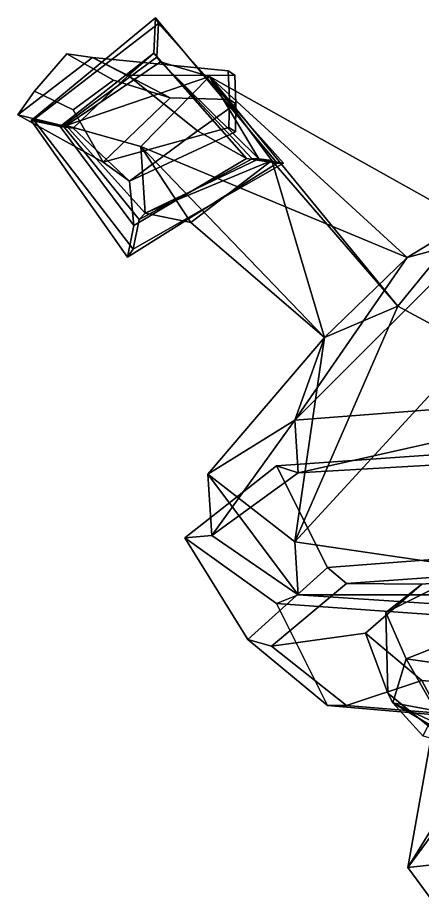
# Model space of a CAD drawing. Extents: x -248 to 216, y -153 to 248.
# Drawn here: x -248.2 to -92.4, y -150.7 to 190.4 of the extents above; entities that cross this region are included whole.
import ezdxf

# ---------------------------------------------------------------- set-up
doc = ezdxf.new("R2010")
doc.units = 0

msp = doc.modelspace()

# ---------------------------------------------------------------- linework, layer by layer
for points in [[(-243.040024, 150.829773, 126.195366), (-195.124817, 190.406494, 127.666794), (-193.972198, 188.202942, 95.366959), (-242.106125, 151.060455, 93.08812)], [(-243.040024, 150.829773, 126.195366), (-231.881775, 148.605774, 126.739395), (-195.878677, 176.815186, 127.650047), (-195.124817, 190.406494, 127.666794)], [(-242.106125, 151.060455, 93.08812), (-193.972198, 188.202942, 95.366959), (-194.611923, 175.217041, 95.354843), (-230.786743, 148.762878, 93.640083)], [(-148.354324, 134.47644, 130.808121), (-195.124817, 190.406494, 127.666794), (-195.878677, 176.815186, 127.650047), (-160.150192, 136.216888, 130.233902)], [(-145.873413, 134.439941, 97.776237), (-193.972198, 188.202942, 95.366959), (-195.124817, 190.406494, 127.666794), (-148.354324, 134.47644, 130.808121)], [(-145.873413, 134.439941, 97.776237), (-157.883163, 136.17157, 97.191689), (-194.611923, 175.217041, 95.354843), (-193.972198, 188.202942, 95.366959)], [(-241.72226, 162.212097, 206.810181), (-229.329895, 176.5578, 217.589096), (-219.489319, 175.164246, 149.236984), (-248.249191, 153.019104, 147.848755)], [(-248.249191, 153.019104, 147.848755), (-219.489319, 175.164246, 149.236984), (-205.684891, 168.120361, 117.424202), (-226.889069, 147.921692, 117.505775)], [(-226.944183, 154.942322, 223.425171), (-211.386902, 166.433868, 223.741058), (-229.329895, 176.5578, 217.589096), (-241.72226, 162.212097, 206.810181)], [(-226.889069, 147.921692, 117.505775), (-205.684891, 168.120361, 117.424202), (-195.878677, 176.815186, 127.650047), (-231.881775, 148.605774, 126.739395)], [(-230.786743, 148.762878, 93.640083), (-194.611923, 175.217041, 95.354843), (-193.196625, 173.431335, 59.270855), (-229.592514, 148.934143, 57.542511)], [(-211.386902, 166.433868, 223.741058), (-189.51239, 159.615173, 173.981827), (-219.489319, 175.164246, 149.236984), (-229.329895, 176.5578, 217.589096)], [(-167.22731, 170.031494, 176.675385), (-164.653015, 168.346893, 164.105682), (-205.684891, 168.120361, 117.424202), (-219.489319, 175.164246, 149.236984)], [(-166.705856, 158.944092, 179.142578), (-167.22731, 170.031494, 176.675385), (-219.489319, 175.164246, 149.236984), (-189.51239, 159.615173, 173.981827)], [(-178.959274, 146.842041, 124.494858), (-160.150192, 136.216888, 130.233902), (-195.878677, 176.815186, 127.650047), (-205.684891, 168.120361, 117.424202)], [(-193.196625, 173.431335, 59.270855), (-194.611923, 175.217041, 95.354843), (-157.883163, 136.17157, 97.191689), (-155.410797, 136.12207, 61.156387)], [(-229.592514, 148.934143, 57.542511), (-193.196625, 173.431335, 59.270855), (-174.373505, 167.76059, 10.148695)], [(-155.410797, 136.12207, 61.156387), (-174.373505, 167.76059, 10.148695), (-193.196625, 173.431335, 59.270855)], [(-229.592514, 148.934143, 57.542511), (-174.373505, 167.76059, 10.148695), (-200.81221, 140.825378, -11.760882)], [(-164.249847, 157.25061, 166.531067), (-178.959274, 146.842041, 124.494858), (-205.684891, 168.120361, 117.424202), (-164.653015, 168.346893, 164.105682)], [(-98.221161, 98.157379, -43.940212), (-200.81221, 140.825378, -11.760882), (-174.373505, 167.76059, 10.148695)], [(-101.800941, 79.448212, 38.477985), (-75.032654, 112.289795, -13.945045), (-174.373505, 167.76059, 10.148695)], [(-101.800941, 79.448212, 38.477985), (-174.373505, 167.76059, 10.148695), (-150.30101, 135.483093, 44.668419)], [(-98.221161, 98.157379, -43.940212), (-174.373505, 167.76059, 10.148695), (-75.032654, 112.289795, -13.945045)], [(-155.410797, 136.12207, 61.156387), (-150.30101, 135.483093, 44.668419), (-174.373505, 167.76059, 10.148695)], [(-166.705856, 158.944092, 179.142578), (-164.249847, 157.25061, 166.531067), (-164.653015, 168.346893, 164.105682), (-167.22731, 170.031494, 176.675385)], [(-226.944183, 154.942322, 223.425171), (-215.375885, 134.864319, 158.449631), (-189.51239, 159.615173, 173.981827), (-211.386902, 166.433868, 223.741058)], [(-226.944183, 154.942322, 223.425171), (-241.72226, 162.212097, 206.810181), (-248.249191, 153.019104, 147.848755), (-215.375885, 134.864319, 158.449631)], [(-166.961182, 148.204956, 181.433014), (-166.705856, 158.944092, 179.142578), (-189.51239, 159.615173, 173.981827), (-215.375885, 134.864319, 158.449631)], [(-164.390213, 146.514587, 168.822617), (-205.19313, 127.47998, 123.866898), (-178.959274, 146.842041, 124.494858), (-164.249847, 157.25061, 166.531067)], [(-166.961182, 148.204956, 181.433014), (-164.390213, 146.514587, 168.822617), (-164.249847, 157.25061, 166.531067), (-166.705856, 158.944092, 179.142578)], [(-215.375885, 134.864319, 158.449631), (-248.249191, 153.019104, 147.848755), (-226.889069, 147.921692, 117.505775), (-205.19313, 127.47998, 123.866898)], [(-203.71608, 101.411255, 95.020889), (-205.966568, 98.2164, 128.967667), (-243.040024, 150.829773, 126.195366), (-242.106125, 151.060455, 93.08812)], [(-205.966568, 98.2164, 128.967667), (-203.511307, 110.459259, 129.068863), (-231.881775, 148.605774, 126.739395), (-243.040024, 150.829773, 126.195366)], [(-203.71608, 101.411255, 95.020889), (-242.106125, 151.060455, 93.08812), (-230.786743, 148.762878, 93.640083), (-201.428635, 112.743591, 95.115288)], [(-205.19313, 127.47998, 123.866898), (-226.889069, 147.921692, 117.505775), (-231.881775, 148.605774, 126.739395), (-203.511307, 110.459259, 129.068863)], [(-199.217285, 115.169098, 59.06374), (-201.428635, 112.743591, 95.115288), (-230.786743, 148.762878, 93.640083), (-229.592514, 148.934143, 57.542511)], [(-199.217285, 115.169098, 59.06374), (-229.592514, 148.934143, 57.542511), (-200.81221, 140.825378, -11.760882)], [(-166.961182, 148.204956, 181.433014), (-215.375885, 134.864319, 158.449631), (-205.19313, 127.47998, 123.866898), (-164.390213, 146.514587, 168.822617)], [(-205.19313, 127.47998, 123.866898), (-203.511307, 110.459259, 129.068863), (-160.150192, 136.216888, 130.233902), (-178.959274, 146.842041, 124.494858)], [(-130.121765, 67.407623, -1.299487), (-200.81221, 140.825378, -11.760882), (-98.221161, 98.157379, -43.940212)], [(-181.599869, 111.587646, 16.681379), (-200.81221, 140.825378, -11.760882), (-130.121765, 67.407623, -1.299487)], [(-199.217285, 115.169098, 59.06374), (-200.81221, 140.825378, -11.760882), (-181.599869, 111.587646, 16.681379)], [(-205.966568, 98.2164, 128.967667), (-148.354324, 134.47644, 130.808121), (-160.150192, 136.216888, 130.233902), (-203.511307, 110.459259, 129.068863)], [(-203.71608, 101.411255, 95.020889), (-145.873413, 134.439941, 97.776237), (-148.354324, 134.47644, 130.808121), (-205.966568, 98.2164, 128.967667)], [(-203.71608, 101.411255, 95.020889), (-201.428635, 112.743591, 95.115288), (-157.883163, 136.17157, 97.191689), (-145.873413, 134.439941, 97.776237)], [(-155.410797, 136.12207, 61.156387), (-157.883163, 136.17157, 97.191689), (-201.428635, 112.743591, 95.115288), (-199.217285, 115.169098, 59.06374)], [(-199.217285, 115.169098, 59.06374), (-150.30101, 135.483093, 44.668419), (-155.410797, 136.12207, 61.156387)], [(-199.217285, 115.169098, 59.06374), (-181.599869, 111.587646, 16.681379), (-150.30101, 135.483093, 44.668419)], [(-181.599869, 111.587646, 16.681379), (-130.121765, 67.407623, -1.299487), (-150.30101, 135.483093, 44.668419)], [(-130.121765, 67.407623, -1.299487), (-101.800941, 79.448212, 38.477985), (-150.30101, 135.483093, 44.668419)], [(-101.800941, 79.448212, 38.477985), (-72.573097, 63.591476, 50.03257), (-75.032654, 112.289795, -13.945045)], [(-98.221161, 98.157379, -43.940212), (-75.032654, 112.289795, -13.945045), (-71.524193, 105.274628, -60.858242)], [(-141.485916, 35.53363, -74.171196), (-71.524193, 105.274628, -60.858242), (-2.483209, 46.20575, -113.864861)], [(-141.485916, 35.53363, -74.171196), (-98.221161, 98.157379, -43.940212), (-71.524193, 105.274628, -60.858242)], [(-141.485916, 35.53363, -74.171196), (-130.121765, 67.407623, -1.299487), (-98.221161, 98.157379, -43.940212)], [(-141.485916, -11.265106, 103.555321), (-101.800941, 79.448212, 38.477985), (-130.121765, 67.407623, -1.299487)], [(-141.485916, -11.265106, 103.555321), (-72.573097, 63.591476, 50.03257), (-101.800941, 79.448212, 38.477985)], [(-141.485916, -11.265106, 103.555321), (-130.121765, 67.407623, -1.299487), (-174.993622, 14.747681, 4.767137)], [(-174.993622, 14.747681, 4.767137), (-130.121765, 67.407623, -1.299487), (-141.485916, 35.53363, -74.171196)], [(-2.483202, -31.69136, 143.281845), (-72.573097, 63.591476, 50.03257), (-141.485916, -11.265106, 103.555321)], [(-140.245911, 15.265442, -76.979584), (-141.485916, 35.53363, -74.171196), (-2.483209, 46.20575, -113.864861)], [(-140.245911, 15.265442, -76.979584), (-2.483209, 46.20575, -113.864861), (-2.374479, 23.276489, -111.322395)], [(-173.464722, -8.82048, 14.490984), (-174.993622, 14.747681, 4.767137), (-141.485916, 35.53363, -74.171196)], [(-173.464722, -8.82048, 14.490984), (-141.485916, 35.53363, -74.171196), (-140.245911, 15.265442, -76.979584)], [(-128.870941, -21.195633, -74.767303), (-148.555222, 17.956863, -90.101776), (-2.481551, 28.291733, -129.352905), (-2.483217, -11.527481, -113.756256)], [(-148.555222, 17.956863, -90.101776), (-140.245911, 15.265442, -76.979584), (-2.374479, 23.276489, -111.322395), (-2.481551, 28.291733, -129.352905)], [(-159.563248, -48.824722, 30.159058), (-183.851379, -9.672226, 14.824582), (-148.555222, 17.956863, -90.101776), (-128.870941, -21.195633, -74.767303)], [(-148.555222, 17.956863, -90.101776), (-183.851379, -9.672226, 14.824582), (-173.464722, -8.82048, 14.490984), (-140.245911, 15.265442, -76.979584)], [(-140.245895, -31.638718, 101.147301), (-174.993622, 14.747681, 4.767137), (-173.464722, -8.82048, 14.490984)], [(-140.245895, -31.638718, 101.147301), (-141.485916, -11.265106, 103.555321), (-174.993622, 14.747681, 4.767137)], [(-183.851379, -9.672226, 14.824582), (-148.555222, -35.044846, 111.181587), (-140.245895, -31.638718, 101.147301), (-173.464722, -8.82048, 14.490984)], [(-148.555222, -35.044846, 111.181587), (-183.851379, -9.672226, 14.824582), (-159.563248, -48.824722, 30.159058), (-128.870941, -74.197334, 126.516068)], [(-140.245895, -31.638718, 101.147301), (-2.483202, -31.69136, 143.281845), (-141.485916, -11.265106, 103.555321)], [(-128.870941, -21.195633, -74.767303), (-2.483217, -11.527481, -113.756256), (-2.483216, -18.866074, -94.764107), (-121.645454, -27.322479, -60.29958)], [(-92.606812, -27.502724, -42.691895), (-2.483215, -20.284058, -72.306999), (-59.620724, -15.088196, -41.989681), (-106.44545, -38.475159, -11.003481)], [(-98.580864, -56.258789, -1.693712), (-106.44545, -38.475159, -11.003481), (-59.620724, -15.088196, -41.989681), (-49.391972, -36.95681, -23.914267)], [(-121.645454, -27.322479, -60.29958), (-2.483216, -18.866074, -94.764107), (-2.483215, -20.284058, -72.306999), (-92.606812, -27.502724, -42.691895)], [(-159.563248, -48.824722, 30.159058), (-128.870941, -21.195633, -74.767303), (-121.645454, -27.322479, -60.29958), (-150.531403, -51.408401, 31.170986)], [(-150.531403, -51.408401, 31.170986), (-121.645454, -27.322479, -60.29958), (-92.606812, -27.502724, -42.691895), (-114.233078, -46.439789, 29.224979)], [(-114.233078, -46.439789, 29.224979), (-92.606812, -27.502724, -42.691895), (-106.44545, -38.475159, -11.003481), (-105.630798, -69.509338, 28.750584)], [(-2.483203, -45.348465, 150.419434), (-2.483204, -40.745819, 135.866699), (-140.245895, -31.638718, 101.147301), (-148.555222, -35.044846, 111.181587)], [(-140.245895, -31.638718, 101.147301), (-2.483204, -40.745819, 135.866699), (-2.483202, -31.69136, 143.281845)], [(-2.483207, -85.199844, 166.027634), (-2.483203, -45.348465, 150.419434), (-148.555222, -35.044846, 111.181587), (-128.870941, -74.197334, 126.516068)], [(-44.4039, -63.979813, -27.347086), (-98.580864, -56.258789, -1.693712), (-49.391972, -36.95681, -23.914267)], [(-103.705772, -73.23555, 17.196573), (-105.630798, -69.509338, 28.750584), (-106.44545, -38.475159, -11.003481), (-98.580864, -56.258789, -1.693712)], [(-121.645447, -74.226646, 117.827301), (-150.531403, -51.408401, 31.170986), (-114.233078, -46.439789, 29.224979), (-92.606804, -64.565544, 98.060738)], [(-92.606804, -64.565544, 98.060738), (-114.233078, -46.439789, 29.224979), (-105.630798, -69.509338, 28.750584), (-78.075577, -91.823502, 64.409248)], [(-128.870941, -74.197334, 126.516068), (-159.563248, -48.824722, 30.159058), (-150.531403, -51.408401, 31.170986), (-121.645447, -74.226646, 117.827301)], [(-87.207237, -76.272461, -6.41316), (-103.705772, -73.23555, 17.196573), (-98.580864, -56.258789, -1.693712)], [(-87.207237, -76.272461, -6.41316), (-98.580864, -56.258789, -1.693712), (-44.4039, -63.979813, -27.347086)], [(-2.483207, -84.062859, 152.83226), (-121.645447, -74.226646, 117.827301), (-92.606804, -64.565544, 98.060738), (-2.483208, -72.63179, 126.492805)], [(-98.015312, -136.569138, -7.637025), (-87.207237, -76.272461, -6.41316), (-44.4039, -63.979813, -27.347086)], [(-7.443412, -126.703323, -30.874624), (-98.015312, -136.569138, -7.637025), (-44.4039, -63.979813, -27.347086)], [(-2.483208, -72.63179, 126.492805), (-92.606804, -64.565544, 98.060738), (-78.075577, -91.823502, 64.409248), (-15.974757, -97.162567, 74.029907)], [(-82.315468, -83.261848, 27.934618), (-78.075577, -91.823502, 64.409248), (-105.630798, -69.509338, 28.750584), (-103.705772, -73.23555, 17.196573)], [(-2.483207, -85.199844, 166.027634), (-128.870941, -74.197334, 126.516068), (-121.645447, -74.226646, 117.827301), (-2.483207, -84.062859, 152.83226)], [(-74.267647, -90.744118, 23.837942), (-82.315468, -83.261848, 27.934618), (-103.705772, -73.23555, 17.196573)], [(-74.267647, -90.744118, 23.837942), (-103.705772, -73.23555, 17.196573), (-92.211151, -85.862526, 12.43153)], [(-92.211151, -85.862526, 12.43153), (-103.705772, -73.23555, 17.196573), (-87.207237, -76.272461, -6.41316)], [(-98.015312, -136.569138, -7.637025), (-86.177467, -117.513397, 8.774266), (-87.207237, -76.272461, -6.41316)], [(-98.015312, -136.569138, -7.637025), (-87.594154, -150.723206, 36.317848), (-78.613716, -127.827744, 43.725594), (-86.177467, -117.513397, 8.774266)], [(-98.015312, -136.569138, -7.637025), (-7.443412, -126.703323, -30.874624), (-20.410763, -150.61731, 32.613968), (-87.594154, -150.723206, 36.317848)]]:
    msp.add_3dface(points)

doc.saveas('drawing.dxf')
